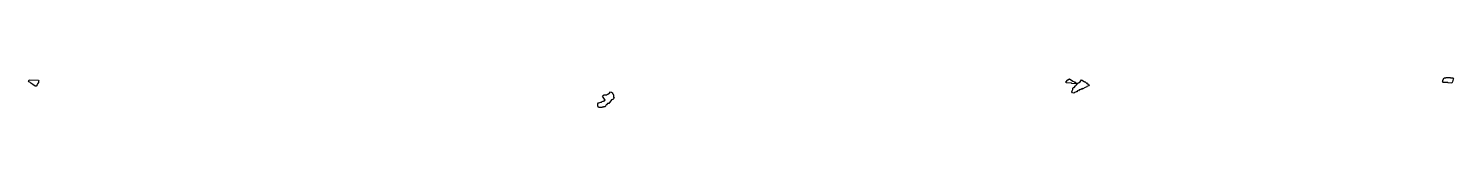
# Model space of a CAD drawing. Header units: millimetres. Extents: x 0 to 7163, y 0 to 152.
import ezdxf

# ---------------------------------------------------------------- set-up
doc = ezdxf.new("R2010")
doc.units = ezdxf.units.MM
doc.layers.add('C', color=7, linetype='Continuous')

msp = doc.modelspace()

# ---------------------------------------------------------------- linework, layer by layer
at = {"layer": 'C'}
for points in [[(5243, 122.9), (5216.1, 124.3), (5213.3, 128), (5223.6, 138.8), (5232.3, 144.5), (5249.5, 133), (5253.8, 131.6), (5258.1, 127.3), (5263.5, 127.3), (5266.3, 123.7), (5263.5, 120), (5244.1, 121.4), (5243, 122.9)], [(7135.5, 124.3), (7134.5, 125.7), (7109.9, 125.7), (7107.5, 129.4), (7108.4, 130.8), (7108.4, 138), (7115.6, 150.2), (7124.1, 150.2), (7125.1, 151.6), (7147, 151.6), (7147.9, 150.2), (7160.3, 150.2), (7162.7, 146.5), (7161.7, 145.1), (7161.7, 142.2), (7158.9, 136.5), (7157.9, 129.4), (7153.6, 122.9), (7135.5, 124.3)], [(33.1, 107.9), (27.4, 112.9), (23.5, 114.3), (15.9, 121.4), (12.1, 122.9), (7, 128.6), (2, 130), (0, 132.2), (1.3, 136.6), (3.2, 138.8), (50.3, 137.3), (52.3, 135.1), (51, 132.2), (51, 126.5), (44.6, 119.3), (43.4, 113.6), (38.9, 107.1), (33.1, 107.9)], [(2864.5, 0.7), (2861.8, 7.9), (2861.8, 19.3), (2860.5, 20.8), (2862.6, 23.1), (2866.6, 23.1), (2876, 27.3), (2880, 27.3), (2882.7, 30.2), (2889.4, 31.6), (2890.7, 33.1), (2894.7, 33.1), (2898, 36.5), (2884.6, 58), (2889.4, 63.1), (2892, 63.1), (2893.4, 64.5), (2906.8, 64.5), (2910.8, 67.3), (2913.5, 67.3), (2916.2, 70.2), (2918.8, 70.2), (2925.6, 78.8), (2931, 77.3), (2935.7, 73.7), (2935.7, 70.9), (2938.4, 68), (2938.4, 65.1), (2939.8, 63.7), (2941.1, 52.3), (2943.8, 47.9), (2937.7, 41.4), (2935, 41.4), (2929.7, 38.6), (2916.3, 20), (2910.9, 20), (2905.5, 14.3), (2904.2, 14.3), (2898.9, 4.3), (2890.8, 2.9), (2889.5, 1.4), (2882.8, 1.4), (2881.4, 0), (2864.5, 0.7)], [(5243.5, 79.4), (5243.5, 80.8), (5249.9, 90.8), (5249.9, 98), (5252.7, 101.6), (5255.9, 101.6), (5263.4, 108.7), (5271.4, 118), (5271.4, 119.4), (5275.3, 124.5), (5278.5, 124.5), (5286, 128.7), (5293.6, 138.8), (5306.6, 131.6), (5308.7, 128.8), (5311.9, 128.8), (5316.2, 124.5), (5318.4, 124.5), (5321.6, 120.2), (5328.1, 117.3), (5330.8, 113.7), (5328.1, 108.6), (5320.5, 105.7), (5317.3, 102.9), (5310.8, 101.4), (5299, 94.3), (5295.8, 95.7), (5292.5, 91.4), (5290.4, 92.8), (5283.9, 88.6), (5280.7, 88.6), (5277.5, 84.3), (5275.3, 85.7), (5274.3, 84.3), (5272.1, 84.3), (5268.9, 80), (5265.7, 80), (5263.5, 77.2), (5257.1, 75.7), (5253.8, 72.9), (5247.3, 74.3), (5243.5, 79.4)]]:
    msp.add_lwpolyline(points, close=True, dxfattribs=at)

doc.saveas('drawing.dxf')
